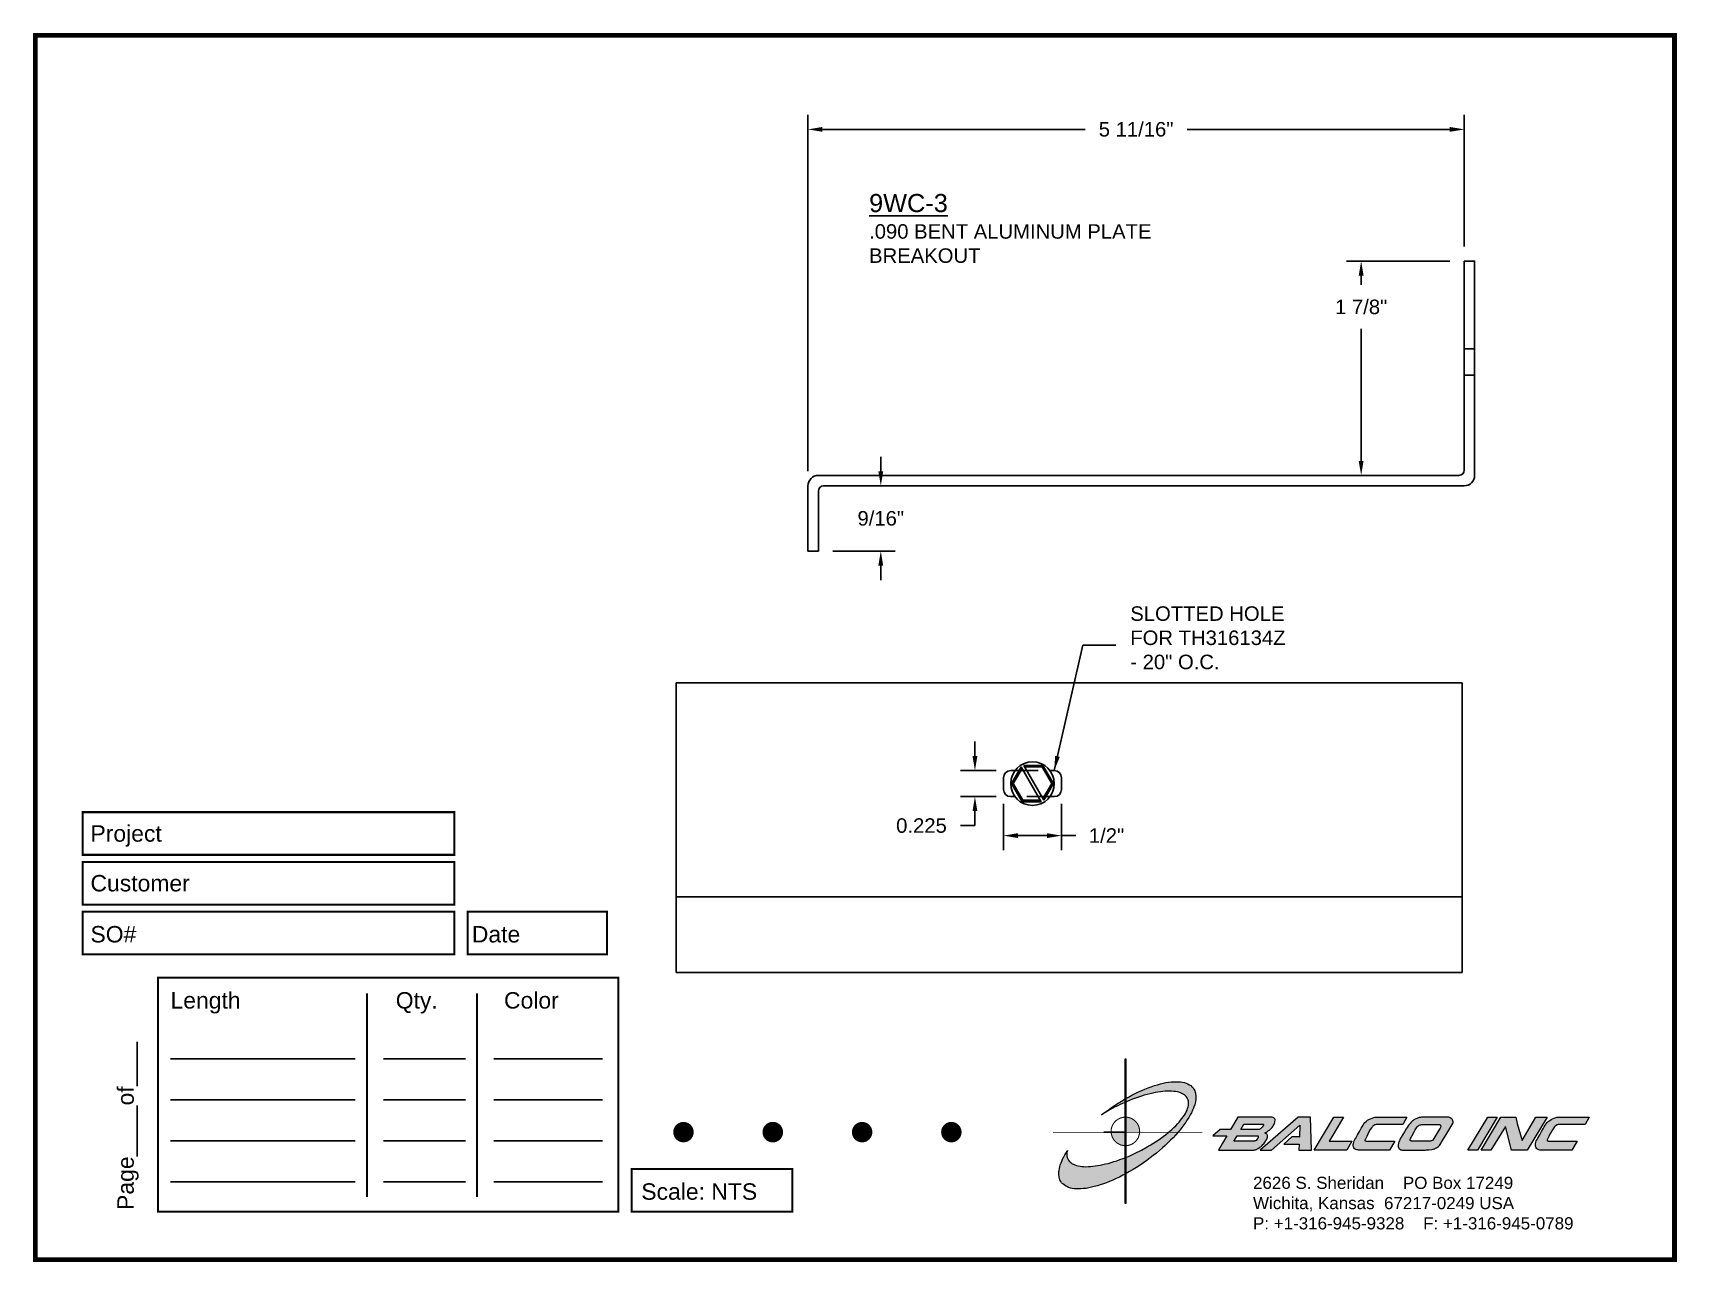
# Paper-space layout 'Breakout' of a CAD drawing. Header units: inches. Extents: x 0 to 10, y 0 to 7.5.
# The model-space entities are those that its viewports show. They can reach past a viewport. Long polylines and large blocks are cut down to what shows.
import ezdxf

# ---------------------------------------------------------------- set-up
doc = ezdxf.new("R2010")
doc.units = ezdxf.units.IN
doc.header["$MEASUREMENT"] = 0
doc.linetypes.add('HIDDEN', pattern=[0.375, 0.25, -0.125])
for name, color, linetype in [('ANCHORS', 4, 'Continuous'), ('Border', 7, 'Continuous'), ('DIMENSIONS', 3, 'Continuous'), ('METALS', 7, 'Continuous'), ('TEXT', 2, 'Continuous')]:
    doc.layers.add(name, color=color, linetype=linetype)
doc.styles.add('ARIAL', font='arial.ttf')
doc.dimstyles.new('ARIAL', dxfattribs={"dimtxt": 0.125, "dimasz": 0.125, "dimexe": 0.125, "dimexo": 0.125, "dimgap": 0.125, "dimtad": 0, "dimtih": 1, "dimtoh": 1, "dimdec": 4, "dimzin": 3, "dimdsep": 46, "dimlunit": 4, "dimtxsty": 'ARIAL', "dimcen": 0.125, "dimadec": 0, "dimazin": 0, "dimtfac": 1, "dimtdec": 4, "dimtofl": 0, "dimtmove": 0, "dimatfit": 3, "dimfxl": 0, "dimfrac": 2, "dimtolj": 1, "dimtzin": 0, "dimarcsym": 0})

# ---------------------------------------------------------------- blocks, each defined once
blk = doc.blocks.new('CADlogo')
h = blk.add_hatch(color=256)
h.paths.add_polyline_path([(0.918, 1.81), (0.909, 1.81), (0.909, 1.322), (0.918, 1.327)])
h.paths.add_polyline_path([(0.918, 1.285), (0.909, 1.281), (0.909, 1.1), (0.918, 1.1)])
h.paths.add_polyline_path([(0.918, 0.917), (0.909, 0.917), (0.909, 0.762), (0.909, 0.753), (0.91, 0.753), (0.918, 0.753)])
h.paths.add_polyline_path([(0.918, 1.091), (0.918, 1.1), (0.91, 1.1), (0.909, 1.1), (0.909, 0.917), (0.918, 0.917), (0.918, 0.919), (0.915, 0.919)])
h.paths.add_polyline_path([(0.918, 0.412), (0.909, 0.407), (0.909, 0.049), (0.918, 0.049)])
h.paths.add_polyline_path([(0.918, 0.753), (0.909, 0.753), (0.909, 0.606), (0.918, 0.609)])
h.paths.add_polyline_path([(0.918, 0.609), (0.909, 0.606), (0.909, 0.407), (0.918, 0.412)])
h.paths.add_polyline_path([(0.918, 1.327), (0.909, 1.322), (0.909, 1.281), (0.918, 1.285)])
h = blk.add_hatch(color=175)
h.paths.add_polyline_path([(0.574, 0.51), (0.543, 0.506), (0.514, 0.502), (0.487, 0.499), (0.459, 0.499), (0.432, 0.497), (0.406, 0.499), (0.382, 0.5), (0.36, 0.502), (0.338, 0.508), (0.318, 0.511), (0.298, 0.519), (0.282, 0.526), (0.265, 0.533), (0.252, 0.543), (0.24, 0.553), (0.234, 0.559), (0.229, 0.564), (0.22, 0.577), (0.212, 0.592), (0.205, 0.607), (0.203, 0.616), (0.201, 0.627), (0.199, 0.643), (0.201, 0.66), (0.201, 0.671), (0.205, 0.682), (0.207, 0.694), (0.19, 0.667), (0.176, 0.641), (0.161, 0.616), (0.148, 0.59), (0.137, 0.566), (0.128, 0.543), (0.119, 0.519), (0.113, 0.495), (0.108, 0.473), (0.104, 0.451), (0.103, 0.44), (0.103, 0.429), (0.101, 0.409), (0.103, 0.391), (0.104, 0.38), (0.106, 0.371), (0.11, 0.352), (0.115, 0.336), (0.124, 0.318), (0.13, 0.31), (0.135, 0.301), (0.143, 0.294), (0.15, 0.286), (0.165, 0.274), (0.181, 0.263), (0.199, 0.254), (0.22, 0.244), (0.242, 0.237), (0.263, 0.232), (0.289, 0.228), (0.315, 0.226), (0.342, 0.226), (0.371, 0.226), (0.402, 0.23), (0.434, 0.233), (0.467, 0.239), (0.499, 0.246), (0.534, 0.254), (0.571, 0.263), (0.606, 0.275), (0.644, 0.286), (0.682, 0.301), (0.721, 0.318), (0.759, 0.334), (0.799, 0.352), (0.841, 0.371), (0.882, 0.393), (0.909, 0.407), (0.909, 0.606), (0.884, 0.596), (0.847, 0.583), (0.81, 0.57), (0.774, 0.559), (0.739, 0.548), (0.704, 0.537), (0.671, 0.53), (0.638, 0.522), (0.606, 0.515)])
h.paths.add_polyline_path([(1.18, 0.738), (1.109, 0.698), (1.034, 0.661), (0.957, 0.627), (0.918, 0.609), (0.918, 0.412), (0.924, 0.414), (0.964, 0.438), (1.006, 0.462), (1.05, 0.489), (1.092, 0.517), (1.134, 0.544), (1.174, 0.574), (1.215, 0.603), (1.253, 0.634), (1.291, 0.663), (1.328, 0.694), (1.365, 0.725), (1.399, 0.757), (1.432, 0.788), (1.463, 0.819), (1.494, 0.85), (1.524, 0.883), (1.554, 0.917), (1.44, 0.917), (1.429, 0.908), (1.401, 0.886), (1.374, 0.864), (1.343, 0.842), (1.312, 0.822), (1.28, 0.8), (1.248, 0.778), (1.215, 0.758)])
h.paths.add_polyline_path([(1.769, 1.382), (1.767, 1.393), (1.763, 1.404), (1.758, 1.422), (1.749, 1.441), (1.743, 1.45), (1.738, 1.457), (1.73, 1.464), (1.725, 1.472), (1.709, 1.485), (1.692, 1.496), (1.674, 1.506), (1.654, 1.514), (1.632, 1.521), (1.61, 1.527), (1.584, 1.53), (1.559, 1.532), (1.531, 1.532), (1.502, 1.532), (1.471, 1.53), (1.44, 1.527), (1.407, 1.521), (1.374, 1.514), (1.339, 1.505), (1.304, 1.496), (1.268, 1.485), (1.229, 1.472), (1.191, 1.457), (1.152, 1.442), (1.114, 1.426), (1.074, 1.408), (1.034, 1.388), (0.991, 1.367), (0.951, 1.346), (0.918, 1.327), (0.918, 1.285), (0.926, 1.289), (0.964, 1.305), (1.001, 1.32), (1.037, 1.333), (1.074, 1.346), (1.109, 1.356), (1.143, 1.367), (1.178, 1.378), (1.213, 1.386), (1.246, 1.393), (1.277, 1.4), (1.31, 1.406), (1.339, 1.41), (1.368, 1.413), (1.398, 1.417), (1.425, 1.417), (1.452, 1.419), (1.476, 1.417), (1.502, 1.415), (1.524, 1.413), (1.546, 1.408), (1.566, 1.404), (1.584, 1.397), (1.602, 1.389), (1.617, 1.382), (1.632, 1.373), (1.644, 1.362), (1.65, 1.356), (1.655, 1.351), (1.665, 1.338), (1.672, 1.325), (1.677, 1.309), (1.681, 1.294), (1.683, 1.278), (1.683, 1.261), (1.683, 1.252), (1.681, 1.243), (1.677, 1.225), (1.672, 1.207), (1.665, 1.186), (1.655, 1.166), (1.644, 1.146), (1.632, 1.126), (1.619, 1.106), (1.602, 1.084), (1.586, 1.062), (1.568, 1.04), (1.548, 1.018), (1.527, 0.996), (1.504, 0.974), (1.48, 0.952), (1.456, 0.93), (1.44, 0.917), (1.554, 0.917), (1.579, 0.945), (1.602, 0.976), (1.626, 1.007), (1.648, 1.038), (1.668, 1.067), (1.687, 1.097), (1.703, 1.128), (1.719, 1.155), (1.732, 1.185), (1.743, 1.212), (1.752, 1.239), (1.758, 1.252), (1.762, 1.265), (1.767, 1.291), (1.771, 1.314), (1.771, 1.327), (1.773, 1.338), (1.771, 1.362), (1.771, 1.373)])
h.paths.add_polyline_path([(0.867, 1.296), (0.825, 1.271), (0.781, 1.243), (0.741, 1.214), (0.701, 1.186), (0.66, 1.157), (0.622, 1.128), (0.675, 1.161), (0.732, 1.194), (0.79, 1.225), (0.82, 1.239), (0.851, 1.254), (0.909, 1.281), (0.909, 1.322)])
h = blk.add_hatch(color=256)
h.paths.add_polyline_path([(1.074, 0.991), (1.07, 1.001), (1.065, 1.011), (1.059, 1.021), (1.053, 1.03), (1.046, 1.038), (1.039, 1.047), (1.031, 1.054), (1.022, 1.062), (1.014, 1.068), (1.004, 1.074), (0.995, 1.08), (0.985, 1.085), (0.975, 1.089), (0.964, 1.093), (0.954, 1.096), (0.943, 1.098), (0.932, 1.099), (0.921, 1.1), (0.918, 1.1), (0.918, 0.917), (0.94, 0.917), (1.086, 0.917), (1.087, 0.927), (1.086, 0.938), (1.085, 0.949), (1.083, 0.96), (1.081, 0.97), (1.078, 0.981)])
h.paths.add_polyline_path([(0.909, 0.917), (0.739, 0.917), (0.74, 0.91), (0.741, 0.899), (0.743, 0.888), (0.746, 0.878), (0.75, 0.867), (0.754, 0.857), (0.758, 0.847), (0.764, 0.837), (0.77, 0.828), (0.776, 0.819), (0.783, 0.811), (0.791, 0.803), (0.799, 0.795), (0.808, 0.788), (0.817, 0.782), (0.826, 0.776), (0.836, 0.771), (0.846, 0.766), (0.856, 0.762), (0.867, 0.759), (0.877, 0.757), (0.888, 0.755), (0.899, 0.753), (0.909, 0.753)])
h.paths.add_polyline_path([(0.918, 1.1), (0.91, 1.1), (0.909, 1.1), (0.909, 0.917), (0.918, 0.917)])
h = blk.add_hatch(color=256)
h.paths.add_polyline_path([(2.148, 0.874), (2.098, 0.784), (2.049, 0.7), (2.484, 0.7), (2.491, 0.702), (2.501, 0.703), (2.508, 0.705), (2.512, 0.707), (2.517, 0.711), (2.532, 0.72), (2.546, 0.729), (2.554, 0.735), (2.563, 0.74), (2.572, 0.747), (2.581, 0.757), (2.59, 0.768), (2.599, 0.777), (2.616, 0.799), (2.623, 0.811), (2.63, 0.822), (2.636, 0.833), (2.641, 0.844), (2.645, 0.855), (2.647, 0.864), (2.647, 0.879), (2.645, 0.883), (2.641, 0.886), (2.638, 0.892), (2.629, 0.899), (2.619, 0.905), (2.612, 0.91), (2.64, 0.921), (2.658, 0.936), (2.669, 0.943), (2.678, 0.95), (2.694, 0.967), (2.702, 0.976), (2.709, 0.985), (2.716, 0.994), (2.722, 1.005), (2.727, 1.014), (2.731, 1.025), (2.735, 1.038), (2.736, 1.049), (2.738, 1.062), (2.738, 1.073), (2.733, 1.082), (2.727, 1.088), (2.72, 1.093), (2.713, 1.097), (2.704, 1.099), (2.694, 1.1), (2.685, 1.102), (2.674, 1.102), (2.285, 1.102), (2.195, 0.952), (2.069, 0.952), (1.981, 0.874)])
h.paths.add_polyline_path([(2.274, 0.874), (2.53, 0.874), (2.534, 0.865), (2.532, 0.852), (2.524, 0.841), (2.515, 0.828), (2.505, 0.815), (2.493, 0.81), (2.49, 0.808), (2.235, 0.808)], flags=16)
h.paths.add_polyline_path([(2.321, 0.952), (2.356, 1.014), (2.587, 1.014), (2.592, 1.014), (2.597, 1.014), (2.597, 1.003), (2.59, 0.991), (2.583, 0.98), (2.569, 0.966), (2.555, 0.958), (2.546, 0.952), (2.535, 0.952)], flags=16)
h.paths.add_polyline_path([(3.04, 1.002), (3.036, 0.859), (2.941, 0.859), (2.844, 0.773), (3.031, 0.773), (3.027, 0.7), (3.181, 0.7), (3.168, 1.102), (3.02, 1.102), (2.557, 0.7), (2.694, 0.7)])
h.paths.add_polyline_path([(3.214, 0.7), (3.611, 0.7), (3.675, 0.808), (3.397, 0.808), (3.441, 0.881), (3.483, 0.952), (3.574, 1.102), (3.454, 1.102)])
h.paths.add_polyline_path([(3.788, 0.965), (3.766, 0.927), (3.743, 0.885), (3.721, 0.846), (3.71, 0.83), (3.702, 0.811), (3.697, 0.795), (3.693, 0.778), (3.691, 0.769), (3.691, 0.76), (3.691, 0.749), (3.693, 0.74), (3.7, 0.727), (3.708, 0.716), (3.711, 0.714), (3.724, 0.705), (3.733, 0.702), (3.744, 0.702), (3.757, 0.7), (3.774, 0.7), (4.134, 0.7), (4.196, 0.808), (3.854, 0.808), (3.841, 0.808), (3.833, 0.816), (3.836, 0.826), (3.843, 0.841), (3.856, 0.864), (3.869, 0.892), (3.883, 0.921), (3.898, 0.949), (3.914, 0.972), (3.924, 0.983), (3.931, 0.992), (3.943, 1.002), (3.954, 1.008), (3.969, 1.011), (4.297, 1.011), (4.346, 1.102), (4.238, 1.102), (4.15, 1.102), (4.075, 1.1), (3.997, 1.102), (3.982, 1.1), (3.968, 1.1), (3.955, 1.099), (3.942, 1.097), (3.92, 1.089), (3.9, 1.082), (3.889, 1.078), (3.88, 1.073), (3.863, 1.062), (3.849, 1.049), (3.834, 1.035), (3.821, 1.018), (3.81, 1.002), (3.799, 0.983)])
h.paths.add_polyline_path([(4.509, 1.097), (4.496, 1.095), (4.485, 1.093), (4.476, 1.089), (4.465, 1.086), (4.447, 1.077), (4.43, 1.066), (4.421, 1.06), (4.414, 1.055), (4.399, 1.04), (4.386, 1.025), (4.372, 1.011), (4.361, 0.994), (4.35, 0.976), (4.337, 0.96), (4.317, 0.923), (4.297, 0.888), (4.275, 0.855), (4.26, 0.828), (4.255, 0.813), (4.247, 0.799), (4.244, 0.784), (4.242, 0.777), (4.24, 0.769), (4.238, 0.753), (4.238, 0.735), (4.246, 0.722), (4.251, 0.714), (4.253, 0.713), (4.257, 0.711), (4.262, 0.705), (4.269, 0.703), (4.278, 0.702), (4.289, 0.7), (4.564, 0.7), (4.571, 0.7), (4.584, 0.702), (4.613, 0.703), (4.648, 0.707), (4.664, 0.709), (4.677, 0.713), (4.686, 0.716), (4.694, 0.722), (4.705, 0.727), (4.717, 0.735), (4.73, 0.744), (4.741, 0.755), (4.752, 0.769), (4.781, 0.815), (4.833, 0.903), (4.906, 1.025), (4.908, 1.035), (4.908, 1.046), (4.906, 1.051), (4.906, 1.057), (4.9, 1.069), (4.893, 1.08), (4.889, 1.082), (4.888, 1.086), (4.88, 1.089), (4.873, 1.093), (4.866, 1.097), (4.856, 1.1), (4.846, 1.1), (4.844, 1.1), (4.73, 1.1), (4.626, 1.1), (4.58, 1.1), (4.542, 1.099), (4.524, 1.099)])
h.paths.add_polyline_path([(4.527, 1.011), (4.54, 1.011), (4.745, 1.011), (4.752, 1.003), (4.758, 0.998), (4.758, 0.985), (4.756, 0.98), (4.754, 0.974), (4.749, 0.965), (4.743, 0.956), (4.734, 0.941), (4.663, 0.821), (4.648, 0.812), (4.639, 0.81), (4.633, 0.808), (4.622, 0.808), (4.61, 0.808), (4.416, 0.808), (4.398, 0.808), (4.39, 0.813), (4.387, 0.813), (4.385, 0.819), (4.378, 0.825), (4.385, 0.832), (4.408, 0.877), (4.428, 0.914), (4.447, 0.945), (4.454, 0.96), (4.461, 0.971), (4.474, 0.986), (4.487, 0.996), (4.496, 1.002), (4.508, 1.009), (4.516, 1.009)], flags=16)
h.paths.add_polyline_path([(5.089, 0.698), (5.206, 0.698), (5.445, 1.1), (5.33, 1.099)])
h.paths.add_polyline_path([(5.489, 1.099), (5.252, 0.698), (5.37, 0.698), (5.548, 0.987), (5.621, 0.698), (5.811, 0.698), (6.055, 1.099), (5.919, 1.1), (5.749, 0.817), (5.709, 0.954), (5.691, 1.024), (5.672, 1.099)])
h.paths.add_polyline_path([(6.086, 1.06), (6.069, 1.047), (6.056, 1.035), (6.044, 1.018), (6.031, 1.002), (6.02, 0.983), (6.009, 0.965), (5.987, 0.925), (5.965, 0.885), (5.941, 0.846), (5.932, 0.828), (5.923, 0.811), (5.917, 0.795), (5.914, 0.778), (5.912, 0.769), (5.912, 0.758), (5.914, 0.749), (5.916, 0.738), (5.921, 0.725), (5.928, 0.716), (5.936, 0.709), (5.945, 0.705), (5.954, 0.702), (5.965, 0.7), (5.98, 0.7), (5.994, 0.7), (6.355, 0.7), (6.419, 0.806), (6.073, 0.806), (6.056, 0.811), (6.056, 0.821), (6.056, 0.826), (6.064, 0.841), (6.077, 0.864), (6.089, 0.892), (6.104, 0.919), (6.119, 0.947), (6.135, 0.972), (6.144, 0.983), (6.153, 0.992), (6.163, 1), (6.166, 1.003), (6.172, 1.005), (6.178, 1.008), (6.19, 1.011), (6.517, 1.011), (6.569, 1.1), (6.459, 1.102), (6.373, 1.1), (6.296, 1.1), (6.217, 1.1), (6.203, 1.1), (6.19, 1.099), (6.175, 1.099), (6.164, 1.095), (6.141, 1.089), (6.12, 1.082), (6.111, 1.077), (6.102, 1.073)])
blk.add_hatch(color=256).paths.add_polyline_path([(0.918, 0.609), (0.909, 0.606), (0.909, 0.407), (0.918, 0.412)])
for q in [(0.65, 0.917), (0.909, 0.648)]:
    blk.add_line((0.909, 0.917), q)
at = {"color": 7, "lineweight": 0}
for points in [[(0.909, 1.81), (0.918, 1.81), (0.918, 0.049), (0.909, 0.049), (0.909, 1.81)], [(2.738, 1.073), (2.733, 1.082), (2.727, 1.088), (2.72, 1.093), (2.713, 1.097), (2.704, 1.099), (2.694, 1.1), (2.685, 1.102), (2.674, 1.102), (2.285, 1.102), (2.195, 0.952), (2.069, 0.952), (1.981, 0.874), (2.148, 0.874), (2.098, 0.784), (2.049, 0.7), (2.484, 0.7), (2.491, 0.702), (2.501, 0.703), (2.508, 0.705), (2.512, 0.707), (2.517, 0.711), (2.532, 0.72), (2.546, 0.729), (2.554, 0.735), (2.563, 0.74), (2.572, 0.747), (2.581, 0.757), (2.59, 0.768), (2.599, 0.777), (2.616, 0.799), (2.623, 0.811), (2.63, 0.822), (2.636, 0.833), (2.641, 0.844), (2.645, 0.855), (2.647, 0.864), (2.647, 0.874), (2.647, 0.879), (2.645, 0.883), (2.641, 0.886), (2.638, 0.892), (2.629, 0.899), (2.619, 0.905), (2.612, 0.91), (2.64, 0.921), (2.658, 0.936), (2.669, 0.943), (2.678, 0.95), (2.694, 0.967), (2.702, 0.976), (2.709, 0.985), (2.716, 0.994), (2.722, 1.005), (2.727, 1.014), (2.731, 1.025), (2.735, 1.038), (2.736, 1.049), (2.738, 1.062), (2.738, 1.073), (2.738, 1.073)], [(2.587, 0.985), (2.583, 0.98), (2.572, 0.969), (2.565, 0.963), (2.555, 0.958), (2.546, 0.952), (2.535, 0.952), (2.321, 0.952), (2.356, 1.014), (2.587, 1.014), (2.592, 1.014), (2.594, 1.014), (2.596, 1.013), (2.597, 1.011), (2.597, 1.005), (2.596, 1), (2.59, 0.991), (2.587, 0.985), (2.587, 0.985)], [(3.027, 0.7), (3.181, 0.7), (3.168, 1.102), (3.02, 1.102), (2.557, 0.7), (2.694, 0.7), (3.04, 1.002), (3.036, 0.859), (3.038, 0.859), (2.941, 0.859), (2.844, 0.773), (3.031, 0.773), (3.027, 0.7), (3.027, 0.7)], [(3.214, 0.7), (3.454, 1.102), (3.574, 1.102), (3.483, 0.952), (3.441, 0.881), (3.397, 0.808), (3.675, 0.808), (3.611, 0.7), (3.214, 0.7), (3.214, 0.7)], [(3.969, 1.011), (3.96, 1.009), (3.955, 1.007), (3.949, 1.005), (3.946, 1.003), (3.94, 1), (3.931, 0.992), (3.924, 0.983), (3.914, 0.972), (3.898, 0.949), (3.883, 0.921), (3.869, 0.892), (3.856, 0.864), (3.843, 0.841), (3.836, 0.826), (3.834, 0.821), (3.834, 0.817), (3.836, 0.813), (3.839, 0.81), (3.847, 0.808), (3.854, 0.808), (4.196, 0.808), (4.134, 0.7), (3.774, 0.7), (3.757, 0.7), (3.744, 0.702), (3.733, 0.702), (3.724, 0.705), (3.715, 0.711), (3.711, 0.713), (3.708, 0.716), (3.7, 0.727), (3.693, 0.74), (3.691, 0.749), (3.691, 0.76), (3.691, 0.769), (3.693, 0.778), (3.697, 0.795), (3.702, 0.811), (3.71, 0.83), (3.721, 0.846), (3.743, 0.885), (3.766, 0.927), (3.788, 0.965), (3.799, 0.983), (3.81, 1.002), (3.821, 1.018), (3.834, 1.035), (3.849, 1.049), (3.863, 1.062), (3.88, 1.073), (3.889, 1.078), (3.9, 1.082), (3.92, 1.089), (3.942, 1.097), (3.955, 1.099), (3.968, 1.1), (3.982, 1.1), (3.997, 1.102), (4.075, 1.1), (4.15, 1.102), (4.238, 1.102), (4.346, 1.102), (4.297, 1.011), (3.969, 1.011), (3.969, 1.011)], [(4.846, 1.1), (4.844, 1.1), (4.73, 1.1), (4.626, 1.1), (4.58, 1.1), (4.542, 1.099), (4.524, 1.099), (4.509, 1.097), (4.496, 1.095), (4.485, 1.093), (4.476, 1.089), (4.465, 1.086), (4.447, 1.077), (4.43, 1.066), (4.421, 1.06), (4.414, 1.055), (4.399, 1.04), (4.386, 1.025), (4.372, 1.011), (4.361, 0.994), (4.35, 0.976), (4.337, 0.96), (4.317, 0.923), (4.297, 0.888), (4.275, 0.855), (4.26, 0.828), (4.255, 0.813), (4.247, 0.799), (4.244, 0.784), (4.242, 0.777), (4.24, 0.769), (4.238, 0.753), (4.238, 0.735), (4.246, 0.722), (4.251, 0.714), (4.253, 0.713), (4.257, 0.711), (4.262, 0.705), (4.269, 0.703), (4.278, 0.702), (4.289, 0.7), (4.564, 0.7), (4.571, 0.7), (4.584, 0.702), (4.613, 0.703), (4.648, 0.707), (4.664, 0.709), (4.677, 0.713), (4.686, 0.716), (4.694, 0.722), (4.705, 0.727), (4.717, 0.735), (4.73, 0.744), (4.741, 0.755), (4.752, 0.769), (4.781, 0.815), (4.833, 0.903), (4.906, 1.025), (4.908, 1.035), (4.908, 1.046), (4.906, 1.051), (4.906, 1.057), (4.9, 1.069), (4.897, 1.075), (4.893, 1.08), (4.889, 1.082), (4.888, 1.086), (4.88, 1.089), (4.873, 1.093), (4.866, 1.097), (4.856, 1.1), (4.846, 1.1), (4.846, 1.1)], [(4.734, 0.941), (4.663, 0.821), (4.653, 0.815), (4.646, 0.811), (4.639, 0.81), (4.633, 0.808), (4.622, 0.808), (4.61, 0.808), (4.416, 0.808), (4.403, 0.808), (4.396, 0.81), (4.39, 0.813), (4.388, 0.813), (4.386, 0.815), (4.385, 0.819), (4.383, 0.821), (4.383, 0.826), (4.383, 0.83), (4.385, 0.832), (4.408, 0.877), (4.428, 0.914), (4.447, 0.945), (4.454, 0.96), (4.461, 0.971), (4.471, 0.982), (4.478, 0.989), (4.487, 0.996), (4.496, 1.002), (4.505, 1.007), (4.511, 1.009), (4.516, 1.009), (4.527, 1.011), (4.54, 1.011), (4.743, 1.011), (4.749, 1.007), (4.752, 1.003), (4.756, 1), (4.758, 0.994), (4.758, 0.985), (4.756, 0.98), (4.754, 0.974), (4.749, 0.965), (4.743, 0.956), (4.734, 0.941), (4.734, 0.941)], [(5.089, 0.698), (5.33, 1.099), (5.445, 1.1), (5.206, 0.698), (5.091, 0.698), (5.089, 0.698), (5.089, 0.698)], [(5.811, 0.698), (5.621, 0.698), (5.548, 0.987), (5.37, 0.698), (5.252, 0.698), (5.489, 1.099), (5.672, 1.099), (5.691, 1.024), (5.709, 0.954), (5.749, 0.817), (5.919, 1.1), (6.055, 1.099), (5.811, 0.698), (5.811, 0.698)], [(6.19, 1.011), (6.181, 1.009), (6.175, 1.007), (6.172, 1.005), (6.166, 1.003), (6.163, 1), (6.153, 0.992), (6.144, 0.983), (6.135, 0.972), (6.119, 0.947), (6.104, 0.919), (6.089, 0.892), (6.077, 0.864), (6.064, 0.841), (6.056, 0.826), (6.056, 0.821), (6.056, 0.815), (6.058, 0.811), (6.062, 0.81), (6.067, 0.808), (6.077, 0.806), (6.419, 0.806), (6.355, 0.7), (5.994, 0.7), (5.98, 0.7), (5.965, 0.7), (5.954, 0.702), (5.945, 0.705), (5.936, 0.709), (5.932, 0.713), (5.928, 0.716), (5.921, 0.725), (5.916, 0.738), (5.914, 0.749), (5.912, 0.758), (5.912, 0.769), (5.914, 0.778), (5.917, 0.795), (5.923, 0.811), (5.932, 0.828), (5.941, 0.846), (5.965, 0.885), (5.987, 0.925), (6.009, 0.965), (6.02, 0.983), (6.031, 1.002), (6.044, 1.018), (6.056, 1.035), (6.069, 1.047), (6.086, 1.06), (6.102, 1.073), (6.111, 1.077), (6.12, 1.082), (6.141, 1.089), (6.164, 1.095), (6.175, 1.099), (6.19, 1.099), (6.203, 1.1), (6.217, 1.1), (6.296, 1.1), (6.373, 1.1), (6.459, 1.102), (6.569, 1.1), (6.517, 1.011), (6.19, 1.011), (6.19, 1.011)], [(2.484, 0.808), (2.235, 0.808), (2.274, 0.874), (2.524, 0.874), (2.53, 0.872), (2.532, 0.87), (2.533, 0.866), (2.533, 0.863), (2.532, 0.852), (2.524, 0.841), (2.515, 0.828), (2.506, 0.817), (2.501, 0.813), (2.493, 0.81), (2.49, 0.808), (2.486, 0.808), (2.484, 0.808), (2.484, 0.808)]]:
    blk.add_lwpolyline(points, dxfattribs=at)
at = {"color": 175, "lineweight": 0}
blk.add_lwpolyline([(1.758, 1.422), (1.763, 1.404), (1.767, 1.393), (1.769, 1.382), (1.771, 1.373), (1.771, 1.362), (1.773, 1.338), (1.771, 1.327), (1.771, 1.314), (1.767, 1.291), (1.762, 1.265), (1.758, 1.252), (1.752, 1.239), (1.743, 1.212), (1.732, 1.185), (1.719, 1.155), (1.703, 1.128), (1.687, 1.097), (1.668, 1.067), (1.648, 1.038), (1.626, 1.007), (1.602, 0.976), (1.579, 0.945), (1.551, 0.914), (1.524, 0.883), (1.494, 0.85), (1.463, 0.819), (1.432, 0.788), (1.399, 0.757), (1.365, 0.725), (1.328, 0.694), (1.291, 0.663), (1.253, 0.634), (1.215, 0.603), (1.174, 0.574), (1.134, 0.544), (1.092, 0.517), (1.05, 0.489), (1.006, 0.462), (0.964, 0.438), (0.924, 0.414), (0.882, 0.393), (0.841, 0.371), (0.799, 0.352), (0.759, 0.334), (0.721, 0.318), (0.682, 0.301), (0.644, 0.286), (0.606, 0.275), (0.571, 0.263), (0.534, 0.254), (0.499, 0.246), (0.467, 0.239), (0.434, 0.233), (0.402, 0.23), (0.371, 0.226), (0.342, 0.226), (0.315, 0.226), (0.289, 0.228), (0.263, 0.232), (0.242, 0.237), (0.22, 0.244), (0.199, 0.254), (0.181, 0.263), (0.165, 0.274), (0.15, 0.286), (0.143, 0.294), (0.135, 0.301), (0.13, 0.31), (0.124, 0.318), (0.115, 0.336), (0.11, 0.352), (0.106, 0.371), (0.104, 0.38), (0.103, 0.391), (0.101, 0.409), (0.103, 0.429), (0.103, 0.44), (0.104, 0.451), (0.108, 0.473), (0.113, 0.495), (0.119, 0.519), (0.128, 0.543), (0.137, 0.566), (0.148, 0.59), (0.161, 0.616), (0.176, 0.641), (0.19, 0.667), (0.207, 0.694), (0.205, 0.682), (0.201, 0.671), (0.201, 0.66), (0.199, 0.649), (0.199, 0.638), (0.201, 0.627), (0.203, 0.616), (0.205, 0.607), (0.212, 0.592), (0.22, 0.577), (0.229, 0.564), (0.234, 0.559), (0.24, 0.553), (0.252, 0.543), (0.265, 0.533), (0.282, 0.526), (0.298, 0.519), (0.318, 0.511), (0.338, 0.508), (0.36, 0.502), (0.382, 0.5), (0.406, 0.499), (0.432, 0.497), (0.459, 0.499), (0.487, 0.499), (0.514, 0.502), (0.543, 0.506), (0.574, 0.51), (0.606, 0.515), (0.638, 0.522), (0.671, 0.53), (0.704, 0.537), (0.739, 0.548), (0.774, 0.559), (0.81, 0.57), (0.847, 0.583), (0.884, 0.596), (0.92, 0.61), (0.957, 0.627), (1.034, 0.661), (1.109, 0.698), (1.18, 0.738), (1.215, 0.758), (1.248, 0.778), (1.28, 0.8), (1.312, 0.822), (1.343, 0.842), (1.374, 0.864), (1.401, 0.886), (1.429, 0.908), (1.456, 0.93), (1.48, 0.952), (1.504, 0.974), (1.527, 0.996), (1.548, 1.018), (1.568, 1.04), (1.586, 1.062), (1.602, 1.084), (1.619, 1.106), (1.632, 1.126), (1.644, 1.146), (1.655, 1.166), (1.665, 1.186), (1.672, 1.207), (1.677, 1.225), (1.681, 1.243), (1.683, 1.252), (1.683, 1.261), (1.683, 1.278), (1.681, 1.294), (1.677, 1.309), (1.672, 1.325), (1.665, 1.338), (1.655, 1.351), (1.65, 1.356), (1.644, 1.362), (1.632, 1.373), (1.617, 1.382), (1.602, 1.389), (1.584, 1.397), (1.566, 1.404), (1.546, 1.408), (1.524, 1.413), (1.502, 1.415), (1.476, 1.417), (1.452, 1.419), (1.425, 1.417), (1.398, 1.417), (1.368, 1.413), (1.339, 1.41), (1.31, 1.406), (1.277, 1.4), (1.246, 1.393), (1.213, 1.386), (1.178, 1.378), (1.143, 1.367), (1.109, 1.356), (1.074, 1.346), (1.037, 1.333), (1.001, 1.32), (0.964, 1.305), (0.926, 1.289), (0.851, 1.254), (0.82, 1.239), (0.79, 1.225), (0.732, 1.194), (0.675, 1.161), (0.622, 1.128), (0.66, 1.157), (0.701, 1.186), (0.741, 1.214), (0.781, 1.243), (0.825, 1.271), (0.867, 1.296), (0.909, 1.322), (0.951, 1.346), (0.991, 1.367), (1.034, 1.388), (1.074, 1.408), (1.114, 1.426), (1.152, 1.442), (1.191, 1.457), (1.229, 1.472), (1.268, 1.485), (1.304, 1.496), (1.339, 1.505), (1.374, 1.514), (1.407, 1.521), (1.44, 1.527), (1.471, 1.53), (1.502, 1.532), (1.531, 1.532), (1.559, 1.532), (1.584, 1.53), (1.61, 1.527), (1.632, 1.521), (1.654, 1.514), (1.674, 1.506), (1.692, 1.496), (1.709, 1.485), (1.725, 1.472), (1.73, 1.464), (1.738, 1.457), (1.743, 1.45), (1.749, 1.441), (1.758, 1.422), (1.758, 1.422)], dxfattribs=at)
at = {"color": 7, "lineweight": 0, "const_width": 0.0128}
blk.add_lwpolyline([(1.087, 0.927), (1.086, 0.938), (1.085, 0.949), (1.083, 0.96), (1.081, 0.97), (1.078, 0.981), (1.074, 0.991), (1.07, 1.001), (1.065, 1.011), (1.059, 1.021), (1.053, 1.03), (1.046, 1.038), (1.039, 1.047), (1.031, 1.054), (1.022, 1.062), (1.014, 1.068), (1.004, 1.074), (0.995, 1.08), (0.985, 1.085), (0.975, 1.089), (0.964, 1.093), (0.954, 1.096), (0.943, 1.098), (0.932, 1.099), (0.921, 1.1), (0.91, 1.1), (0.899, 1.1), (0.888, 1.099), (0.877, 1.097), (0.867, 1.094), (0.856, 1.091), (0.846, 1.087), (0.836, 1.082), (0.826, 1.077), (0.817, 1.071), (0.808, 1.065), (0.799, 1.058), (0.791, 1.05), (0.783, 1.043), (0.776, 1.034), (0.77, 1.025), (0.764, 1.016), (0.758, 1.006), (0.754, 0.996), (0.75, 0.986), (0.746, 0.976), (0.743, 0.965), (0.741, 0.954), (0.74, 0.943), (0.739, 0.932), (0.739, 0.921), (0.74, 0.91), (0.741, 0.899), (0.743, 0.888), (0.746, 0.878), (0.75, 0.867), (0.754, 0.857), (0.758, 0.847), (0.764, 0.837), (0.77, 0.828), (0.776, 0.819), (0.783, 0.811), (0.791, 0.803), (0.799, 0.795), (0.808, 0.788), (0.817, 0.782), (0.826, 0.776), (0.836, 0.771), (0.846, 0.766), (0.856, 0.762), (0.867, 0.759), (0.877, 0.757), (0.888, 0.755), (0.899, 0.753), (0.91, 0.753), (0.921, 0.753), (0.932, 0.754), (0.943, 0.756), (0.954, 0.758), (0.964, 0.761), (0.975, 0.764), (0.985, 0.769), (0.995, 0.773), (1.004, 0.779), (1.014, 0.785), (1.022, 0.792), (1.031, 0.799), (1.039, 0.807), (1.046, 0.815), (1.053, 0.824), (1.059, 0.833), (1.065, 0.842), (1.07, 0.852), (1.074, 0.862), (1.078, 0.872), (1.081, 0.883), (1.083, 0.894), (1.085, 0.905), (1.086, 0.916), (1.087, 0.927)], dxfattribs=at)
at = {"color": 7, "lineweight": 0}
blk.add_lwpolyline([(1.853, 0.917, 0.0091, 0.0091, 0), (0.029, 0.917, 0.00366, 0.00366, 0), (0.029, 0.917, 0.00366, 0.00366, 0)], format="xyseb", dxfattribs=at)
blk = doc.blocks.new('ACADlogo')
blk.add_blockref('CADlogo', (-0.011, 7.152))
blk = doc.blocks.new('*D10')
at = {"layer": 'Defpoints', "color": 0}
for p in [(25.323, 8.618), (30.983, 7.482), (25.323, 5.545)]:
    blk.add_point(p, dxfattribs=at)
at = {"layer": 'DIMENSIONS', "color": 0, "lineweight": -2}
for p, q in [((25.323, 5.67), (25.323, 8.743)), ((30.983, 7.607), (30.983, 8.743)), ((25.448, 8.618), (27.713, 8.618)), ((30.858, 8.618), (28.592, 8.618))]:
    blk.add_line(p, q, dxfattribs=at)
at = {"layer": 'DIMENSIONS', "color": 0}
for points in [[(25.448, 8.639), (25.448, 8.597), (25.323, 8.618)], [(30.858, 8.639), (30.858, 8.597), (30.983, 8.618)]]:
    blk.add_solid(points, dxfattribs=at)
at = {"layer": 'DIMENSIONS', "color": 0, "insert": (28.153, 8.618), "char_height": 0.125, "attachment_point": 5, "style": 'ARIAL'}
blk.add_mtext('\\A1;5 11/16"', dxfattribs=at)
blk = doc.blocks.new('*D11')
at = {"layer": 'Defpoints', "color": 0}
for p in [(25.458, 5.545), (25.951, 5.545), (25.413, 4.982)]:
    blk.add_point(p, dxfattribs=at)
at = {"layer": 'DIMENSIONS', "color": 0, "lineweight": -2}
for p, q in [((25.951, 5.67), (25.951, 5.795)), ((25.583, 5.545), (26.076, 5.545)), ((25.538, 4.982), (26.076, 4.982)), ((25.951, 4.857), (25.951, 4.732))]:
    blk.add_line(p, q, dxfattribs=at)
at = {"layer": 'DIMENSIONS', "color": 0}
for points in [[(25.93, 5.67), (25.972, 5.67), (25.951, 5.545)], [(25.93, 4.857), (25.972, 4.857), (25.951, 4.982)]]:
    blk.add_solid(points, dxfattribs=at)
at = {"layer": 'DIMENSIONS', "color": 0, "insert": (25.951, 5.264), "char_height": 0.125, "attachment_point": 5, "style": 'ARIAL'}
blk.add_mtext('\\A1;9/16"', dxfattribs=at)
blk = doc.blocks.new('*D12')
at = {"layer": 'Defpoints', "color": 0}
for p in [(30.983, 7.482), (30.094, 5.635), (30.938, 5.635)]:
    blk.add_point(p, dxfattribs=at)
at = {"layer": 'DIMENSIONS', "color": 0, "lineweight": -2}
for p, q in [((30.858, 7.482), (29.969, 7.482)), ((30.094, 7.357), (30.094, 7.277)), ((30.094, 5.76), (30.094, 6.898)), ((30.813, 5.635), (29.969, 5.635))]:
    blk.add_line(p, q, dxfattribs=at)
at = {"layer": 'DIMENSIONS', "color": 0}
for points in [[(30.073, 7.357), (30.115, 7.357), (30.094, 7.482)], [(30.073, 5.76), (30.115, 5.76), (30.094, 5.635)]]:
    blk.add_solid(points, dxfattribs=at)
at = {"layer": 'DIMENSIONS', "color": 0, "insert": (30.094, 7.087), "char_height": 0.125, "attachment_point": 5, "style": 'ARIAL'}
blk.add_mtext('\\A1;1 7/8"', dxfattribs=at)
blk = doc.blocks.new('*D19')
at = {"layer": 'Defpoints', "color": 0}
for p in [(27.009, 2.928), (27.509, 2.928), (27.509, 2.529)]:
    blk.add_point(p, dxfattribs=at)
at = {"layer": 'DIMENSIONS', "color": 0, "lineweight": -2}
for p, q in [((27.009, 2.803), (27.009, 2.404)), ((27.509, 2.803), (27.509, 2.404)), ((27.134, 2.529), (27.384, 2.529)), ((27.509, 2.529), (27.634, 2.529))]:
    blk.add_line(p, q, dxfattribs=at)
at = {"layer": 'DIMENSIONS', "color": 0}
for points in [[(27.134, 2.55), (27.134, 2.508), (27.009, 2.529)], [(27.384, 2.55), (27.384, 2.508), (27.509, 2.529)]]:
    blk.add_solid(points, dxfattribs=at)
at = {"layer": 'DIMENSIONS', "color": 0, "insert": (27.898, 2.529), "char_height": 0.125, "attachment_point": 5, "style": 'ARIAL'}
blk.add_mtext('\\A1;1/2"', dxfattribs=at)
blk = doc.blocks.new('*D20')
at = {"layer": 'Defpoints', "color": 0}
for p in [(27.072, 3.09), (26.763, 2.865), (27.072, 2.865)]:
    blk.add_point(p, dxfattribs=at)
at = {"layer": 'DIMENSIONS', "color": 0, "lineweight": -2}
for p, q in [((26.763, 3.215), (26.763, 3.34)), ((26.947, 3.09), (26.638, 3.09)), ((26.947, 2.865), (26.638, 2.865)), ((26.763, 2.74), (26.763, 2.615)), ((26.763, 2.615), (26.638, 2.615))]:
    blk.add_line(p, q, dxfattribs=at)
at = {"layer": 'DIMENSIONS', "color": 0}
for points in [[(26.742, 3.215), (26.784, 3.215), (26.763, 3.09)], [(26.742, 2.74), (26.784, 2.74), (26.763, 2.865)]]:
    blk.add_solid(points, dxfattribs=at)
at = {"layer": 'DIMENSIONS', "color": 0, "insert": (26.302, 2.615), "char_height": 0.125, "attachment_point": 5, "style": 'ARIAL'}
blk.add_mtext('\\A1;0.225', dxfattribs=at)
blk = doc.blocks.new('tapcon head')
for p, q in [((-0.097, 0.144), (0.076, -0.156)), ((-0.076, 0.156), (0.097, -0.144))]:
    blk.add_line(p, q)
for points in [[(-0.097, 0.144), (-0.18, 0), (-0.09, -0.156), (0.076, -0.156)], [(0.097, -0.144), (0.18, 0), (0.09, 0.156), (-0.076, 0.156)], [(0.09, -0.131), (0.166, 0), (0.083, 0.144), (-0.069, 0.144)], [(-0.09, 0.131), (-0.166, 0), (-0.083, -0.144), (0.069, -0.144)]]:
    blk.add_lwpolyline(points)
blk.add_circle((0, 0), 0.188)

msp = doc.modelspace()

# ---------------------------------------------------------------- linework, layer by layer
at = {"linetype": 'HIDDEN', "ltscale": 0.125}
for p, q in [((30.98279, 6.72477), (31.07279, 6.72477)), ((30.98279, 6.49977), (31.07279, 6.49977)), ((27.10946, 3.09006), (27.40946, 3.09006)), ((27.40946, 2.86506), (27.10946, 2.86506))]:
    msp.add_line(p, q, dxfattribs=at)
for p, q in [((24.18515, 3.84756), (30.96464, 3.84756)), ((24.18515, 3.84756), (24.18515, 1.34756)), ((30.96464, 3.84756), (30.96464, 1.34756)), ((27.00946, 3.02756), (27.00946, 2.92756)), ((27.07196, 3.09006), (27.10946, 3.09006)), ((27.40946, 3.09006), (27.44696, 3.09006)), ((27.50946, 3.02756), (27.50946, 2.92756)), ((27.07196, 2.86506), (27.10946, 2.86506)), ((27.40946, 2.86506), (27.44696, 2.86506)), ((24.18515, 2.00006), (30.96464, 2.00006)), ((24.18515, 1.34756), (30.96464, 1.34756))]:
    msp.add_line(p, q)
for centre, start, end in [((27.07196, 3.02756), 90, 180), ((27.44696, 3.02756), 0, 90), ((27.07196, 2.92756), 180, 270), ((27.44696, 2.92756), 270, 0)]:
    msp.add_arc(centre, 0.0625, start, end)
at = {"layer": 'METALS'}
msp.add_lwpolyline([(30.98279, 7.48227), (31.07279, 7.48227), (31.07279, 5.63477, -0.41421356), (30.98279, 5.54477), (25.45779, 5.54477, 0.41421356), (25.41279, 5.49977), (25.41279, 4.98227), (25.32279, 4.98227), (25.32279, 5.54477, -0.41421356), (25.41279, 5.63477), (30.93779, 5.63477, 0.41421356), (30.98279, 5.67977), (30.98279, 7.48227)], format="xyb", dxfattribs=at)

# ---------------------------------------------------------------- block references
at = {"layer": 'ANCHORS'}
msp.add_blockref('tapcon head', (27.25946, 2.97756), dxfattribs=at)

# ---------------------------------------------------------------- texts
at = {"layer": 'TEXT', "insert": (25.8501, 8.06109), "char_height": 0.15625, "width": 3.3125, "attachment_point": 1, "style": 'ARIAL'}
msp.add_mtext('{\\L9WC-3\\P\\H0.8x;\\l.090 BENT ALUMINUM PLATE\\PBREAKOUT}', dxfattribs=at)
at = {"layer": 'TEXT', "insert": (28.10282, 4.23403), "char_height": 0.125, "attachment_point": 4, "style": 'ARIAL'}
msp.add_mtext('SLOTTED HOLE\\PFOR TH316134Z\\P- 20" O.C.', dxfattribs=at)

# ---------------------------------------------------------------- dimensions: what is measured, and where the dimension line sits
at = {"layer": 'DIMENSIONS'}
for base, p1, p2, picture, middle in [((25.32279, 8.61787), (30.98279, 7.48227), (25.32279, 5.54477), '*D10', (28.15279, 8.61787)), ((27.50946, 2.52906), (27.00946, 2.92756), (27.50946, 2.92756), '*D19', (27.89823, 2.52906))]:
    dim = msp.add_linear_dim(base=base, p1=p1, p2=p2, dimstyle='ARIAL', override={"dimpost": ''}, dxfattribs=at)
    dim.commit()
    dim.dimension.update_dxf_attribs({"geometry": picture, "text_midpoint": middle})
for base, p1, p2, picture, middle in [((30.09409, 5.63477), (30.98279, 7.48227), (30.93779, 5.63477), '*D12', (30.09409, 7.08732)), ((25.95068, 5.54477), (25.41279, 4.98227), (25.45779, 5.54477), '*D11', (25.95068, 5.26352))]:
    dim = msp.add_linear_dim(base=base, p1=p1, p2=p2, angle=90, dimstyle='ARIAL', override={"dimpost": ''}, dxfattribs=at)
    dim.commit()
    dim.dimension.update_dxf_attribs({"geometry": picture, "text_midpoint": middle, "dimtype": 160})
dim = msp.add_linear_dim(base=(26.76295, 2.86506), p1=(27.07196, 3.09006), p2=(27.07196, 2.86506), angle=90, dimstyle='ARIAL', override={"dimdec": 3, "dimlunit": 2, "dimpost": ''}, dxfattribs=at)
dim.commit()
dim.dimension.update_dxf_attribs({"geometry": '*D20', "text_midpoint": (26.30158, 2.61506)})

# ---------------------------------------------------------------- leaders
at = {"layer": 'TEXT'}
msp.add_leader([(27.44696, 3.09006), (27.6935, 4.17153), (27.97782, 4.17153)], dimstyle='ARIAL', override={"dimgap": 0.125, "dimtad": 0}, dxfattribs=at)

psp = doc.layouts.new('Breakout')

# ---------------------------------------------------------------- linework, layer by layer
at = {"layer": 'Border', "color": 253}
for p, q in [((0.823, 1.224), (1.95, 1.224)), ((2.122, 1.224), (2.622, 1.224)), ((2.794, 1.224), (3.457, 1.224)), ((0.823, 0.974), (1.95, 0.974)), ((2.122, 0.974), (2.622, 0.974)), ((2.794, 0.974), (3.457, 0.974)), ((0.823, 0.724), (1.95, 0.724)), ((2.122, 0.724), (2.622, 0.724)), ((2.794, 0.724), (3.457, 0.724)), ((0.823, 0.474), (1.95, 0.474)), ((2.122, 0.474), (2.622, 0.474)), ((2.794, 0.474), (3.457, 0.474))]:
    psp.add_line(p, q, dxfattribs=at)
at = {"layer": 'Border'}
for points, const_width in [([(0, 7.461), (9.993, 7.461), (9.993, 0), (0, 0)], 0.03), ([(0.289, 2.727), (2.554, 2.727), (2.554, 2.467), (0.289, 2.467)], 0.0125), ([(0.289, 2.423), (2.554, 2.423), (2.554, 2.164), (0.289, 2.164)], 0.0125), ([(0.289, 2.12), (2.554, 2.12), (2.554, 1.86), (0.289, 1.86)], 0.0125), ([(2.636, 1.861), (2.636, 2.12), (3.484, 2.12), (3.484, 1.861)], 0.0125), ([(3.554, 0.292), (0.747, 0.292), (0.747, 1.718), (3.554, 1.718)], 0.0125), ([(3.635, 0.552), (4.614, 0.552), (4.614, 0.293), (3.635, 0.293)], 0.0125)]:
    psp.add_lwpolyline(points, close=True, dxfattribs=dict(at, const_width=const_width))
at = {"layer": 'Border', "const_width": 0.0125}
for points in [[(2.022, 1.623), (2.022, 0.382)], [(2.693, 1.623), (2.693, 0.382)]]:
    psp.add_lwpolyline(points, dxfattribs=at)
at = {"layer": 'Border', "color": 175, "const_width": 0.0625}
for points in [[(3.92, 0.777, 1), (3.982, 0.777, 1)], [(4.464, 0.777, 1), (4.527, 0.777, 1)], [(5.009, 0.777, 1), (5.071, 0.777, 1)], [(5.553, 0.777, 1), (5.615, 0.777, 1)]]:
    psp.add_lwpolyline(points, format="xyb", close=True, dxfattribs=at)

# ---------------------------------------------------------------- block references
at = {"layer": 'Border', "xscale": 0.5, "yscale": 0.5, "zscale": 0.5}
psp.add_blockref('ACADlogo', (6.194, -3.258), dxfattribs=at)

# ---------------------------------------------------------------- texts
at = {"layer": 'Border', "style": 'ARIAL'}
for s, p in [('Project', (0.336, 2.547)), ('Customer', (0.336, 2.244)), ('SO#', (0.336, 1.933)), ('Date', (2.661, 1.933)), ('Length', (0.824, 1.53)), ('Qty.', (2.197, 1.53)), ('Color', (2.857, 1.53)), ('Scale: NTS', (3.694, 0.365))]:
    psp.add_text(s, height=0.1, dxfattribs=at).set_placement(p)
psp.add_text('Page%%u        %%uof%%u       ', height=0.1, rotation=90, dxfattribs=at).set_placement((0.6, 0.303))
at = {"layer": 'Border', "insert": (7.423, 0.505), "char_height": 0.074, "width": 2.3438, "attachment_point": 1, "style": 'ARIAL'}
psp.add_mtext('2626 S. Sheridan    PO Box 17249\\PWichita, Kansas  67217-0249 USA \\PP: +1-316-945-9328    F: +1-316-945-0789', dxfattribs=at)

# ---------------------------------------------------------------- viewports
at = {"layer": '0'}
psp.add_viewport(center=(4.997, 3.732), size=(9.995, 7.458), view_center_point=(25.72909, 4.15336), view_height=10.5515471, dxfattribs=at)

doc.saveas('drawing.dxf')
